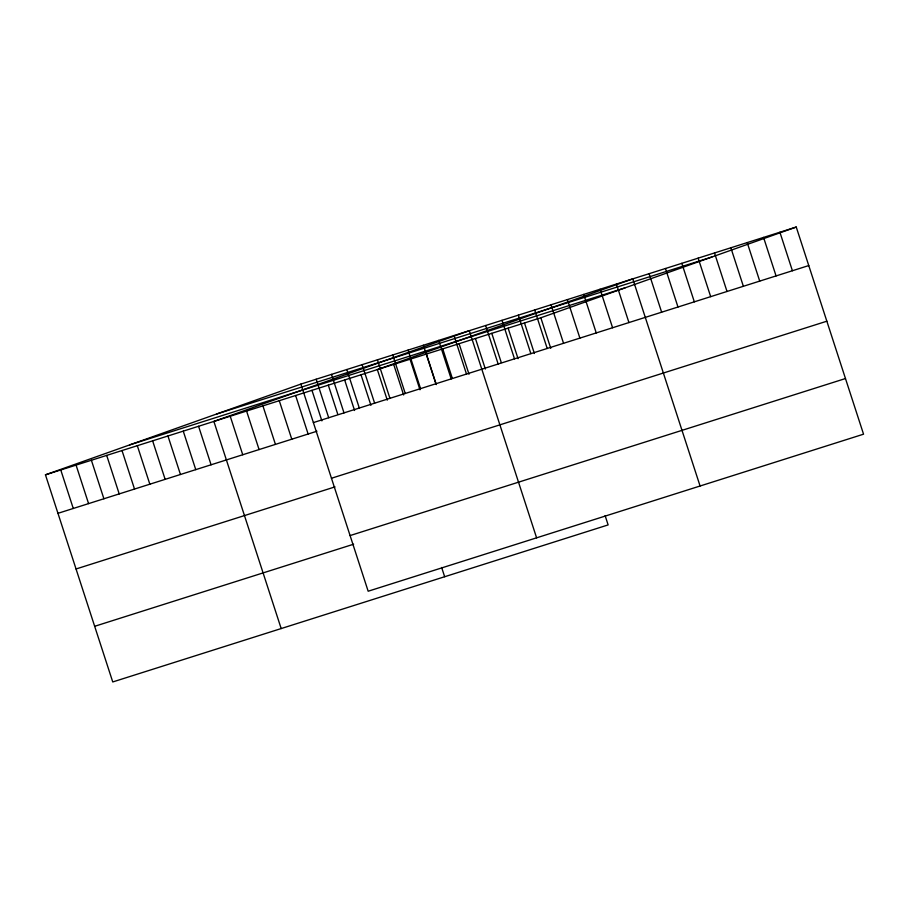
<?xml version="1.0" encoding="UTF-8"?>
<svg xmlns="http://www.w3.org/2000/svg" width="909" height="909" viewBox="0 0 909 909"><rect width="100%" height="100%" fill="white"/><g stroke="black" fill="none" stroke-linecap="round" stroke-linejoin="round"><path stroke-width="1.36" d="M605.121 515.642L608.132 524.913L112.75 681.955L45.45 474.816L300.868 384.087L796.25 227.045L863.55 434.184L368.168 591.225L300.868 384.087M45.45 474.816L540.832 317.775L796.25 227.045M216.581 414.027L711.963 256.986M129.737 444.876L625.119 287.835M313.378 422.594L808.76 265.564M57.96 513.324L316.934 431.23M331.467 478.248L826.838 321.207M76.049 568.977L335.012 486.883M350.09 535.571L845.472 378.542M94.672 626.301L353.635 544.207M779.899 232.227L792.409 270.746M763.549 237.408L776.07 275.927M747.209 242.589L759.719 281.108M730.859 247.782L743.369 286.29M714.508 252.963L727.018 291.471M698.157 258.145L710.679 296.652M681.818 263.326L694.328 301.833M665.468 268.507L677.978 307.015M649.117 273.689L661.638 312.196M700.078 486.008L632.778 278.87L377.349 369.599L387.279 400.142M616.427 284.051L628.937 322.57M600.076 289.232L612.586 327.751M583.726 294.414L596.247 332.933M567.386 299.595L579.897 338.114M551.036 304.776L563.546 343.295M540.832 317.775L550.752 348.329M534.685 309.969L547.207 348.477M524.482 322.956L534.401 353.51M518.346 315.15L530.856 353.658M508.131 328.149L518.062 358.691M501.995 320.332L514.505 358.839M491.78 333.33L501.279 362.543M485.645 325.513L498.155 364.02M475.441 338.512L485.361 369.054M536.605 537.833L469.294 330.694L213.876 421.424L281.176 628.562M459.09 343.693L469.01 374.235M453.989 335.546L466.499 374.053M442.74 348.874L452.239 378.087M438.672 340.398L451.194 378.917M426.401 354.055L436.32 384.598M423.367 345.25L435.877 383.768M408.05 350.113L420.56 388.62M410.05 359.237L419.969 389.779M392.745 354.964L405.255 393.472M393.699 364.418L403.63 394.961M377.428 359.816L389.938 398.324M441.638 567.466L444.66 576.738M362.112 364.668L374.633 403.187M361.009 374.781L370.929 405.323M346.806 369.52L359.316 408.039M344.659 379.962L354.578 410.504M331.49 374.383L344.011 412.891M328.308 385.143L337.807 414.368M316.184 379.235L328.694 417.742M311.969 390.325L321.888 420.878M295.618 395.517L308.128 434.025M279.268 400.699L291.778 439.206M262.917 405.88L275.438 444.387M246.578 411.061L259.088 449.569M230.227 416.242L242.737 454.75M198.571 426.276L211.081 464.794M183.254 431.127L195.765 469.646M167.949 435.99L180.459 474.498M152.632 440.842L165.143 479.35M137.316 445.694L149.837 484.202M122.011 450.546L134.521 489.065M106.694 455.398L119.215 493.917M91.389 460.249L103.899 498.768M76.072 465.113L88.582 503.62M60.767 469.964L73.277 508.472"/></g></svg>
